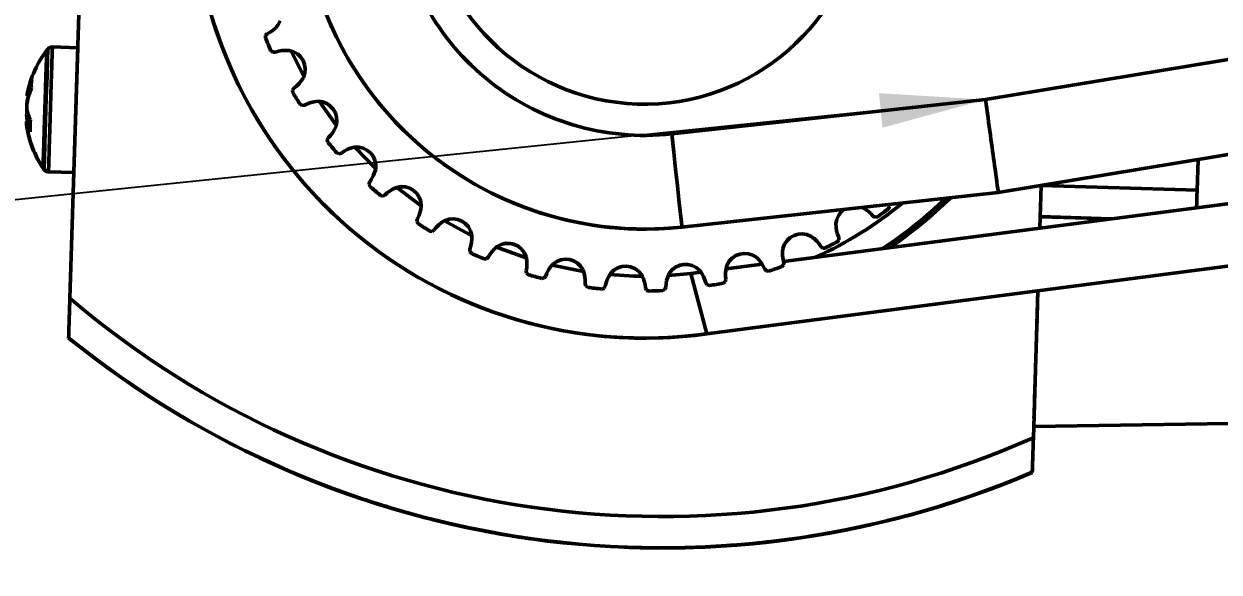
# Model space of a CAD drawing. Header units: millimetres. Extents: x -253 to 12701, y 1223 to 2077.
# Drawn here: x -127.87 to -90.42, y 1941.34 to 1958.52 of the extents above; entities that cross this region are included whole.
import ezdxf

# ---------------------------------------------------------------- set-up
doc = ezdxf.new("R2010")
doc.units = ezdxf.units.MM
doc.layers.add('NET DAM', color=7, linetype='Continuous', lineweight=50)
doc.layers.add('NET MANH', color=10, linetype='Continuous', lineweight=25)
doc.styles.get("Standard").update_dxf_attribs({"font": 'arial.ttf'})
doc.dimstyles.new('ISO-25', dxfattribs={"dimtxt": 2.5, "dimasz": 5, "dimexe": 1.25, "dimexo": 0.625, "dimtad": 2, "dimdec": 0, "dimtxsty": 'Standard', "dimcen": 2.5, "dimadec": 0, "dimazin": 0, "dimtfac": 1, "dimtdec": 0, "dimtmove": 0, "dimatfit": 3, "dimfxl": 1, "dimarcsym": 0})
doc.dimstyles.new('SLDDIMSTYLE0', dxfattribs={"dimtxt": 0.18, "dimasz": 3.302, "dimexe": 0, "dimexo": 0.0625, "dimgap": 0, "dimtad": 0, "dimtih": 1, "dimtoh": 1, "dimdec": 0, "dimrnd": 1e-09, "dimzin": 0, "dimdsep": 46, "dimtxsty": 'Standard', "dimsah": 1, "dimcen": 0.09, "dimadec": 0, "dimazin": 0, "dimtfac": 3.302, "dimtdec": 0, "dimtofl": 0, "dimtmove": 0, "dimatfit": 3, "dimfxl": 1, "dimfrac": 2, "dimtolj": 1, "dimtzin": 0, "dimarcsym": 0})

# ---------------------------------------------------------------- blocks, each defined once
blk = doc.blocks.new('*D139')
at = {"layer": 'Defpoints', "color": 0, "transparency": 16777216}
for p in [(-208.849, 1981.714), (-111.478, 1981.714), (-116.335, 1770.944)]:
    blk.add_point(p, dxfattribs=at)
at = {"layer": 'NET MANH', "color": 0, "lineweight": -2, "transparency": 16777216}
for p, q in [((-112.103, 1981.714), (-210.099, 1981.714)), ((-208.849, 1775.944), (-208.849, 1976.714)), ((-116.96, 1770.944), (-210.099, 1770.944))]:
    blk.add_line(p, q, dxfattribs=at)
at = {"layer": 'NET MANH', "color": 0, "transparency": 16777216}
for points in [[(-209.682, 1976.714), (-208.015, 1976.714), (-208.849, 1981.714)], [(-209.682, 1775.944), (-208.015, 1775.944), (-208.849, 1770.944)]]:
    blk.add_solid(points, dxfattribs=at)
at = {"layer": 'NET MANH', "color": 0, "transparency": 16777216, "insert": (-211.974, 1878.869), "char_height": 2.5, "attachment_point": 5, "rotation": 90}
blk.add_mtext('{\\fTCVN 7284|b0|i0|c0|p34;\\H2x;210}', dxfattribs=at)

msp = doc.modelspace()

# ---------------------------------------------------------------- linework, layer by layer
at = {"layer": 'NET DAM', "color": 7}
for p, q in [((-126.429, 1949.921), (-125.591, 1976.856)), ((-97.737, 1956.144), (-71.279, 1960.512)), ((-120.064, 1958.323), (-120.155, 1958.258)), ((-119.98, 1958.398), (-120.064, 1958.323)), ((-119.903, 1958.484), (-119.98, 1958.398)), ((-119.837, 1958.612), (-119.903, 1958.484)), ((-120.297, 1958.151), (-120.299, 1958.077)), ((-120.299, 1958.077), (-120.299, 1958.076)), ((-120.244, 1958.208), (-120.297, 1958.151)), ((-120.155, 1958.258), (-120.244, 1958.208)), ((-126.185, 1957.769), (-126.977, 1957.794)), ((-120.128, 1957.678), (-120.072, 1957.628)), ((-120.128, 1957.678), (-120.128, 1957.677)), ((-120.072, 1957.628), (-119.995, 1957.627)), ((-120.072, 1957.628), (-120.072, 1957.627)), ((-119.995, 1957.627), (-119.897, 1957.657)), ((-119.995, 1957.627), (-119.995, 1957.627)), ((-119.897, 1957.657), (-119.787, 1957.678)), ((-119.897, 1957.657), (-119.897, 1957.657)), ((-119.787, 1957.678), (-119.675, 1957.688)), ((-119.787, 1957.678), (-119.787, 1957.678)), ((-119.675, 1957.688), (-119.559, 1957.685)), ((-119.675, 1957.688), (-119.675, 1957.687)), ((-119.559, 1957.685), (-119.421, 1957.644)), ((-119.559, 1957.685), (-119.559, 1957.684)), ((-119.499, 1957.665), (-119.097, 1956.88)), ((-119.421, 1957.644), (-119.3, 1957.575)), ((-119.3, 1957.575), (-119.2, 1957.482)), ((-119.3, 1957.575), (-119.3, 1957.573)), ((-119.3, 1957.573), (-119.2, 1957.48)), ((-70.801, 1957.617), (-97.339, 1953.236)), ((-97.339, 1953.232), (-70.801, 1957.614)), ((-119.2, 1957.482), (-119.124, 1957.369)), ((-119.2, 1957.482), (-119.2, 1957.48)), ((-119.2, 1957.48), (-119.124, 1957.367)), ((-119.124, 1957.369), (-119.075, 1957.242)), ((-119.124, 1957.369), (-119.124, 1957.367)), ((-119.124, 1957.367), (-119.075, 1957.24)), ((-119.075, 1957.242), (-119.055, 1957.106)), ((-119.075, 1957.242), (-119.075, 1957.24)), ((-119.075, 1957.24), (-119.055, 1957.105)), ((-119.114, 1956.831), (-119.178, 1956.734)), ((-119.068, 1956.968), (-119.114, 1956.831)), ((-119.055, 1957.106), (-119.068, 1956.968)), ((-104.068, 1951.075), (-57.439, 1957.126)), ((-119.41, 1956.507), (-119.454, 1956.443)), ((-119.454, 1956.443), (-119.445, 1956.369)), ((-119.454, 1956.443), (-119.454, 1956.443)), ((-119.33, 1956.57), (-119.41, 1956.507)), ((-119.249, 1956.648), (-119.33, 1956.57)), ((-119.178, 1956.734), (-119.249, 1956.648)), ((-127.772, 1956.042), (-127.771, 1956.07)), ((-127.712, 1956.263), (-127.766, 1956.267)), ((-119.445, 1956.369), (-119.445, 1956.368)), ((-118.985, 1956.014), (-118.879, 1956.052)), ((-118.879, 1956.052), (-118.77, 1956.077)), ((-118.879, 1956.052), (-118.879, 1956.051)), ((-118.77, 1956.077), (-118.655, 1956.092)), ((-118.77, 1956.077), (-118.77, 1956.077)), ((-118.655, 1956.092), (-118.512, 1956.072)), ((-118.655, 1956.092), (-118.655, 1956.091)), ((-118.612, 1956.084), (-118.082, 1955.345)), ((-118.612, 1956.084), (-118.512, 1956.07)), ((-118.512, 1956.072), (-118.382, 1956.022)), ((-118.512, 1956.072), (-118.512, 1956.07)), ((-118.512, 1956.07), (-118.382, 1956.02)), ((-107.57, 1955.07), (-97.737, 1956.144)), ((-127.783, 1955.683), (-127.785, 1955.646)), ((-119.216, 1956), (-119.153, 1955.959)), ((-119.216, 1956), (-119.216, 1956)), ((-119.153, 1955.959), (-119.077, 1955.97)), ((-119.153, 1955.959), (-119.153, 1955.959)), ((-119.077, 1955.97), (-118.985, 1956.014)), ((-119.077, 1955.97), (-119.077, 1955.969)), ((-118.985, 1956.014), (-118.985, 1956.014)), ((-118.382, 1956.022), (-118.27, 1955.945)), ((-118.382, 1956.022), (-118.382, 1956.02)), ((-118.382, 1956.02), (-118.27, 1955.943)), ((-118.27, 1955.945), (-118.177, 1955.844)), ((-118.27, 1955.945), (-118.27, 1955.943)), ((-118.27, 1955.943), (-118.177, 1955.842)), ((-118.177, 1955.844), (-118.11, 1955.726)), ((-118.177, 1955.844), (-118.177, 1955.842)), ((-118.177, 1955.842), (-118.11, 1955.724)), ((-118.11, 1955.726), (-118.071, 1955.595)), ((-118.11, 1955.726), (-118.11, 1955.724)), ((-118.11, 1955.724), (-118.071, 1955.593)), ((-106.473, 1948.807), (-51.993, 1955.877)), ((-106.472, 1948.806), (-51.993, 1955.875)), ((-127.665, 1955.459), (-127.791, 1955.457)), ((-118.087, 1955.314), (-118.136, 1955.209)), ((-118.062, 1955.456), (-118.087, 1955.314)), ((-118.071, 1955.595), (-118.062, 1955.456)), ((-118.071, 1955.595), (-118.071, 1955.593)), ((-118.071, 1955.593), (-118.062, 1955.456)), ((-118.332, 1954.949), (-118.366, 1954.88)), ((-118.262, 1955.023), (-118.332, 1954.949)), ((-118.194, 1955.113), (-118.262, 1955.023)), ((-118.136, 1955.209), (-118.194, 1955.113)), ((-118.366, 1954.88), (-118.346, 1954.808)), ((-118.366, 1954.88), (-118.366, 1954.879)), ((-118.346, 1954.808), (-118.346, 1954.807)), ((-117.838, 1954.526), (-117.739, 1954.578)), ((-117.739, 1954.578), (-117.635, 1954.62)), ((-117.739, 1954.578), (-117.739, 1954.578)), ((-117.635, 1954.62), (-117.523, 1954.651)), ((-117.635, 1954.62), (-117.635, 1954.619)), ((-117.523, 1954.651), (-117.379, 1954.654)), ((-117.523, 1954.651), (-117.523, 1954.651)), ((-117.499, 1954.65), (-117.379, 1954.652)), ((-117.379, 1954.654), (-117.244, 1954.623)), ((-117.379, 1954.654), (-117.379, 1954.652)), ((-117.379, 1954.652), (-117.243, 1954.621)), ((-117.244, 1954.623), (-117.12, 1954.563)), ((-117.244, 1954.623), (-117.243, 1954.621)), ((-117.243, 1954.621), (-117.12, 1954.561)), ((-117.12, 1954.563), (-117.014, 1954.478)), ((-117.12, 1954.563), (-117.12, 1954.561)), ((-117.12, 1954.561), (-117.014, 1954.476)), ((-118.065, 1954.477), (-117.997, 1954.446)), ((-118.065, 1954.477), (-118.065, 1954.477)), ((-117.997, 1954.446), (-117.923, 1954.468)), ((-117.997, 1954.446), (-117.997, 1954.445)), ((-117.923, 1954.468), (-117.838, 1954.526)), ((-117.923, 1954.468), (-117.923, 1954.467)), ((-117.838, 1954.526), (-117.838, 1954.525)), ((-117.014, 1954.478), (-116.93, 1954.371)), ((-117.014, 1954.478), (-117.014, 1954.476)), ((-117.014, 1954.476), (-116.93, 1954.369)), ((-116.93, 1954.371), (-116.872, 1954.247)), ((-116.93, 1954.371), (-116.93, 1954.369)), ((-116.93, 1954.369), (-116.871, 1954.245)), ((-116.872, 1954.247), (-116.843, 1954.111)), ((-116.872, 1954.247), (-116.871, 1954.245)), ((-116.871, 1954.245), (-116.843, 1954.109)), ((-91.107, 1953.298), (-91.077, 1954.266)), ((-91.077, 1954.266), (-91.107, 1953.304)), ((-127.098, 1953.885), (-126.307, 1953.86)), ((-127.098, 1953.88), (-126.307, 1953.856)), ((-116.879, 1953.856), (-116.922, 1953.752)), ((-116.846, 1953.967), (-116.879, 1953.856)), ((-116.843, 1954.111), (-116.846, 1953.967)), ((-117.034, 1953.57), (-117.057, 1953.496)), ((-117.057, 1953.496), (-117.026, 1953.428)), ((-117.057, 1953.496), (-117.057, 1953.495)), ((-116.975, 1953.654), (-117.034, 1953.57)), ((-117.026, 1953.428), (-117.026, 1953.427)), ((-116.922, 1953.752), (-116.975, 1953.654)), ((-116.189, 1953.396), (-116.047, 1953.419)), ((-116.185, 1953.395), (-116.047, 1953.417)), ((-116.047, 1953.419), (-115.909, 1953.409)), ((-116.047, 1953.419), (-116.047, 1953.417)), ((-116.047, 1953.417), (-115.909, 1953.407)), ((-115.909, 1953.409), (-115.778, 1953.369)), ((-115.909, 1953.409), (-115.909, 1953.407)), ((-96.035, 1952.118), (-95.994, 1953.454)), ((-95.994, 1953.454), (-96.035, 1952.118)), ((-116.699, 1953.143), (-116.627, 1953.122)), ((-116.699, 1953.143), (-116.699, 1953.142)), ((-116.627, 1953.122), (-116.557, 1953.155)), ((-116.627, 1953.122), (-116.627, 1953.121)), ((-116.557, 1953.155), (-116.482, 1953.224)), ((-116.557, 1953.155), (-116.557, 1953.154)), ((-116.482, 1953.224), (-116.392, 1953.291)), ((-116.482, 1953.224), (-116.482, 1953.224)), ((-116.392, 1953.291), (-116.295, 1953.348)), ((-116.392, 1953.291), (-116.392, 1953.291)), ((-116.295, 1953.348), (-116.189, 1953.396)), ((-116.295, 1953.348), (-116.295, 1953.348)), ((-116.189, 1953.396), (-116.189, 1953.395)), ((-115.909, 1953.407), (-115.778, 1953.367)), ((-115.778, 1953.369), (-115.66, 1953.3)), ((-115.778, 1953.369), (-115.778, 1953.367)), ((-115.778, 1953.367), (-115.66, 1953.298)), ((-115.66, 1953.3), (-115.561, 1953.207)), ((-115.66, 1953.3), (-115.66, 1953.298)), ((-115.66, 1953.298), (-115.561, 1953.205)), ((-115.561, 1953.207), (-115.485, 1953.093)), ((-115.561, 1953.207), (-115.561, 1953.205)), ((-115.561, 1953.205), (-115.485, 1953.091)), ((-115.485, 1953.093), (-115.436, 1952.963)), ((-115.485, 1953.093), (-115.485, 1953.091)), ((-115.485, 1953.091), (-115.436, 1952.961)), ((-97.339, 1953.236), (-107.251, 1952.153)), ((-107.251, 1952.152), (-97.339, 1953.235)), ((-97.339, 1953.235), (-97.339, 1953.236)), ((-97.339, 1953.232), (-97.339, 1953.235)), ((-115.434, 1952.705), (-115.461, 1952.596)), ((-115.436, 1952.963), (-115.418, 1952.82)), ((-115.436, 1952.963), (-115.436, 1952.961)), ((-115.436, 1952.961), (-115.418, 1952.819)), ((-115.418, 1952.82), (-115.434, 1952.705)), ((-102.253, 1952.636), (-102.163, 1952.708)), ((-102.253, 1952.634), (-102.16, 1952.708)), ((-101.61, 1952.768), (-101.51, 1952.712)), ((-101.607, 1952.768), (-101.51, 1952.714)), ((-101.51, 1952.714), (-101.418, 1952.649)), ((-101.51, 1952.714), (-101.51, 1952.712)), ((-101.51, 1952.712), (-101.418, 1952.647)), ((-100.775, 1952.731), (-100.738, 1952.796)), ((-100.775, 1952.729), (-100.738, 1952.794)), ((-100.775, 1952.731), (-100.775, 1952.729)), ((-100.738, 1952.796), (-100.753, 1952.862)), ((-100.738, 1952.796), (-100.738, 1952.794)), ((-115.545, 1952.399), (-115.557, 1952.323)), ((-115.557, 1952.323), (-115.516, 1952.26)), ((-115.557, 1952.323), (-115.557, 1952.322)), ((-115.499, 1952.491), (-115.545, 1952.399)), ((-115.461, 1952.596), (-115.499, 1952.491)), ((-114.868, 1952.219), (-114.781, 1952.29)), ((-114.781, 1952.29), (-114.684, 1952.353)), ((-114.781, 1952.29), (-114.781, 1952.289)), ((-114.693, 1952.345), (-114.684, 1952.351)), ((-114.684, 1952.353), (-114.547, 1952.397)), ((-114.684, 1952.351), (-114.547, 1952.395)), ((-114.684, 1952.353), (-114.684, 1952.351)), ((-114.547, 1952.397), (-114.408, 1952.408)), ((-114.547, 1952.395), (-114.408, 1952.406)), ((-114.547, 1952.397), (-114.547, 1952.395)), ((-114.408, 1952.408), (-114.273, 1952.387)), ((-114.408, 1952.408), (-114.408, 1952.406)), ((-114.408, 1952.406), (-114.273, 1952.385)), ((-114.273, 1952.387), (-114.146, 1952.337)), ((-114.273, 1952.387), (-114.273, 1952.385)), ((-114.273, 1952.385), (-114.146, 1952.335)), ((-114.146, 1952.337), (-114.034, 1952.26)), ((-114.146, 1952.337), (-114.146, 1952.335)), ((-114.146, 1952.335), (-114.034, 1952.258)), ((-102.429, 1952.263), (-102.399, 1952.404)), ((-102.429, 1952.261), (-102.399, 1952.402)), ((-102.399, 1952.404), (-102.339, 1952.529)), ((-102.399, 1952.402), (-102.339, 1952.527)), ((-102.399, 1952.404), (-102.399, 1952.402)), ((-102.339, 1952.529), (-102.253, 1952.636)), ((-102.339, 1952.527), (-102.253, 1952.634)), ((-102.339, 1952.529), (-102.339, 1952.527)), ((-102.253, 1952.636), (-102.253, 1952.634)), ((-101.418, 1952.649), (-101.334, 1952.575)), ((-101.418, 1952.649), (-101.418, 1952.647)), ((-101.418, 1952.647), (-101.334, 1952.573)), ((-101.334, 1952.575), (-101.265, 1952.499)), ((-101.334, 1952.575), (-101.334, 1952.573)), ((-101.334, 1952.573), (-101.265, 1952.497)), ((-101.265, 1952.499), (-101.199, 1952.46)), ((-101.265, 1952.499), (-101.265, 1952.497)), ((-101.265, 1952.497), (-101.199, 1952.458)), ((-101.199, 1952.46), (-101.125, 1952.475)), ((-101.199, 1952.458), (-101.125, 1952.473)), ((-101.199, 1952.46), (-101.199, 1952.458)), ((-101.125, 1952.475), (-101.125, 1952.473)), ((-96.024, 1952.473), (-96.035, 1952.118)), ((-96.035, 1952.118), (-96.024, 1952.473)), ((-93.824, 1952.405), (-96.024, 1952.473)), ((-115.516, 1952.26), (-115.516, 1952.259)), ((-115.15, 1952.027), (-115.076, 1952.017)), ((-115.15, 1952.027), (-115.15, 1952.026)), ((-115.076, 1952.017), (-115.011, 1952.06)), ((-115.076, 1952.017), (-115.076, 1952.016)), ((-115.011, 1952.06), (-114.948, 1952.14)), ((-115.011, 1952.06), (-115.011, 1952.059)), ((-114.948, 1952.14), (-114.868, 1952.219)), ((-114.948, 1952.14), (-114.948, 1952.139)), ((-114.868, 1952.219), (-114.868, 1952.219)), ((-114.034, 1952.26), (-113.942, 1952.158)), ((-114.034, 1952.26), (-114.034, 1952.258)), ((-114.034, 1952.258), (-113.942, 1952.156)), ((-113.942, 1952.158), (-113.874, 1952.037)), ((-113.942, 1952.158), (-113.942, 1952.156)), ((-113.942, 1952.156), (-113.874, 1952.035)), ((-113.874, 1952.037), (-113.835, 1951.899)), ((-113.874, 1952.037), (-113.874, 1952.035)), ((-113.874, 1952.035), (-113.835, 1951.897)), ((-107.251, 1952.152), (-107.251, 1952.153)), ((-103.737, 1951.891), (-103.607, 1951.93)), ((-103.737, 1951.889), (-103.607, 1951.928)), ((-103.607, 1951.93), (-103.47, 1951.939)), ((-103.607, 1951.928), (-103.47, 1951.937)), ((-103.607, 1951.93), (-103.607, 1951.928)), ((-103.47, 1951.939), (-103.333, 1951.917)), ((-103.47, 1951.939), (-103.47, 1951.937)), ((-103.47, 1951.937), (-103.333, 1951.915)), ((-103.333, 1951.917), (-103.201, 1951.861)), ((-103.333, 1951.917), (-103.333, 1951.915)), ((-103.333, 1951.915), (-103.201, 1951.859)), ((-102.423, 1952.147), (-102.429, 1952.263)), ((-102.406, 1952.036), (-102.423, 1952.147)), ((-102.376, 1951.928), (-102.406, 1952.036)), ((-102.339, 1951.833), (-102.376, 1951.928)), ((-113.866, 1951.561), (-113.898, 1951.463)), ((-113.844, 1951.671), (-113.866, 1951.561)), ((-113.834, 1951.782), (-113.844, 1951.671)), ((-113.835, 1951.899), (-113.834, 1951.782)), ((-113.126, 1951.469), (-113.039, 1951.546)), ((-113.059, 1951.527), (-113.039, 1951.544)), ((-113.039, 1951.546), (-112.911, 1951.61)), ((-113.039, 1951.544), (-112.911, 1951.608)), ((-113.039, 1951.546), (-113.039, 1951.544)), ((-112.911, 1951.61), (-112.775, 1951.642)), ((-112.911, 1951.608), (-112.775, 1951.64)), ((-112.911, 1951.61), (-112.911, 1951.608)), ((-112.775, 1951.642), (-112.638, 1951.641)), ((-112.775, 1951.642), (-112.775, 1951.64)), ((-112.775, 1951.64), (-112.638, 1951.639)), ((-112.638, 1951.641), (-112.506, 1951.611)), ((-112.638, 1951.641), (-112.638, 1951.639)), ((-112.638, 1951.639), (-112.506, 1951.608)), ((-112.506, 1951.611), (-112.383, 1951.551)), ((-112.506, 1951.611), (-112.506, 1951.608)), ((-112.506, 1951.608), (-112.383, 1951.549)), ((-112.383, 1951.551), (-112.277, 1951.464)), ((-112.383, 1951.551), (-112.383, 1951.549)), ((-112.383, 1951.549), (-112.277, 1951.462)), ((-104.085, 1951.481), (-104.034, 1951.615)), ((-104.085, 1951.479), (-104.034, 1951.613)), ((-104.034, 1951.615), (-103.956, 1951.73)), ((-104.034, 1951.613), (-103.956, 1951.728)), ((-104.034, 1951.615), (-104.034, 1951.613)), ((-103.956, 1951.73), (-103.856, 1951.823)), ((-103.956, 1951.728), (-103.856, 1951.821)), ((-103.956, 1951.73), (-103.956, 1951.728)), ((-103.856, 1951.823), (-103.737, 1951.891)), ((-103.856, 1951.821), (-103.737, 1951.889)), ((-103.856, 1951.823), (-103.856, 1951.821)), ((-103.737, 1951.891), (-103.737, 1951.889)), ((-103.201, 1951.861), (-103.109, 1951.789)), ((-103.201, 1951.861), (-103.201, 1951.859)), ((-103.201, 1951.859), (-103.109, 1951.787)), ((-103.109, 1951.789), (-103.028, 1951.712)), ((-103.109, 1951.789), (-103.109, 1951.787)), ((-103.109, 1951.787), (-103.028, 1951.71)), ((-103.028, 1951.712), (-102.956, 1951.626)), ((-103.028, 1951.712), (-103.028, 1951.71)), ((-103.028, 1951.71), (-102.956, 1951.624)), ((-102.956, 1951.626), (-102.899, 1951.541)), ((-102.956, 1951.626), (-102.956, 1951.624)), ((-102.956, 1951.624), (-102.899, 1951.539)), ((-102.899, 1951.541), (-102.839, 1951.492)), ((-102.899, 1951.541), (-102.899, 1951.539)), ((-102.899, 1951.539), (-102.839, 1951.49)), ((-102.379, 1951.696), (-102.334, 1951.756)), ((-102.379, 1951.694), (-102.334, 1951.754)), ((-102.379, 1951.696), (-102.379, 1951.694)), ((-102.334, 1951.756), (-102.339, 1951.833)), ((-102.334, 1951.756), (-102.334, 1951.754)), ((-113.898, 1951.463), (-113.898, 1951.386)), ((-113.898, 1951.386), (-113.848, 1951.33)), ((-113.898, 1951.386), (-113.898, 1951.386)), ((-113.848, 1951.33), (-113.848, 1951.329)), ((-113.377, 1951.155), (-113.32, 1951.207)), ((-113.32, 1951.207), (-113.269, 1951.296)), ((-113.32, 1951.207), (-113.32, 1951.207)), ((-113.269, 1951.296), (-113.202, 1951.387)), ((-113.269, 1951.296), (-113.269, 1951.296)), ((-113.202, 1951.387), (-113.126, 1951.469)), ((-113.202, 1951.387), (-113.202, 1951.386)), ((-113.126, 1951.469), (-113.126, 1951.469)), ((-112.277, 1951.464), (-112.192, 1951.355)), ((-112.277, 1951.464), (-112.277, 1951.462)), ((-112.277, 1951.462), (-112.192, 1951.353)), ((-112.192, 1951.355), (-112.133, 1951.223)), ((-112.192, 1951.355), (-112.192, 1951.353)), ((-112.192, 1951.353), (-112.133, 1951.221)), ((-112.133, 1951.223), (-112.114, 1951.109)), ((-112.133, 1951.223), (-112.133, 1951.221)), ((-112.133, 1951.221), (-112.127, 1951.188)), ((-105.769, 1951.079), (-105.675, 1951.181)), ((-105.769, 1951.077), (-105.675, 1951.179)), ((-105.675, 1951.181), (-105.562, 1951.258)), ((-105.675, 1951.179), (-105.561, 1951.256)), ((-105.675, 1951.181), (-105.675, 1951.179)), ((-105.562, 1951.258), (-105.434, 1951.307)), ((-105.562, 1951.258), (-105.561, 1951.256)), ((-105.561, 1951.256), (-105.434, 1951.305)), ((-105.434, 1951.307), (-105.299, 1951.327)), ((-105.434, 1951.305), (-105.299, 1951.325)), ((-105.434, 1951.307), (-105.434, 1951.305)), ((-105.299, 1951.327), (-105.163, 1951.316)), ((-105.299, 1951.327), (-105.299, 1951.325)), ((-105.299, 1951.325), (-105.163, 1951.314)), ((-105.163, 1951.316), (-105.031, 1951.273)), ((-105.163, 1951.316), (-105.163, 1951.314)), ((-105.163, 1951.314), (-105.031, 1951.271)), ((-105.031, 1951.273), (-104.908, 1951.198)), ((-105.031, 1951.273), (-105.031, 1951.271)), ((-105.031, 1951.271), (-104.908, 1951.196)), ((-104.908, 1951.198), (-104.828, 1951.113)), ((-104.908, 1951.198), (-104.908, 1951.196)), ((-104.908, 1951.196), (-104.828, 1951.111)), ((-104.096, 1951.365), (-104.085, 1951.481)), ((-104.096, 1951.363), (-104.085, 1951.479)), ((-104.096, 1951.253), (-104.096, 1951.365)), ((-104.096, 1951.365), (-104.096, 1951.363)), ((-104.096, 1951.253), (-104.096, 1951.363)), ((-104.083, 1951.141), (-104.096, 1951.253)), ((-104.085, 1951.481), (-104.085, 1951.479)), ((-102.839, 1951.492), (-102.764, 1951.496)), ((-102.839, 1951.49), (-102.764, 1951.494)), ((-102.839, 1951.492), (-102.839, 1951.49)), ((-102.764, 1951.496), (-102.764, 1951.494)), ((-113.452, 1951.154), (-113.377, 1951.155)), ((-113.452, 1951.154), (-113.452, 1951.154)), ((-113.377, 1951.155), (-113.377, 1951.155)), ((-112.113, 1950.885), (-112.129, 1950.784)), ((-112.114, 1951.109), (-112.107, 1950.997)), ((-112.114, 1951.109), (-112.114, 1951.108)), ((-112.107, 1950.997), (-112.113, 1950.885)), ((-111.482, 1950.712), (-111.43, 1950.811)), ((-111.43, 1950.811), (-111.368, 1950.904)), ((-111.43, 1950.811), (-111.43, 1950.811)), ((-111.368, 1950.904), (-111.293, 1950.993)), ((-111.368, 1950.904), (-111.368, 1950.904)), ((-111.318, 1950.961), (-111.293, 1950.991)), ((-111.293, 1950.993), (-111.175, 1951.076)), ((-111.293, 1950.991), (-111.175, 1951.074)), ((-111.293, 1950.993), (-111.293, 1950.991)), ((-111.175, 1951.076), (-111.046, 1951.127)), ((-111.175, 1951.074), (-111.046, 1951.125)), ((-111.175, 1951.076), (-111.175, 1951.074)), ((-111.046, 1951.127), (-110.911, 1951.147)), ((-111.046, 1951.125), (-110.911, 1951.145)), ((-111.046, 1951.127), (-111.046, 1951.125)), ((-110.911, 1951.147), (-110.775, 1951.137)), ((-110.911, 1951.147), (-110.911, 1951.145)), ((-110.911, 1951.145), (-110.775, 1951.135)), ((-110.775, 1951.137), (-110.645, 1951.096)), ((-110.775, 1951.137), (-110.775, 1951.135)), ((-110.775, 1951.135), (-110.645, 1951.094)), ((-110.645, 1951.096), (-110.527, 1951.026)), ((-110.645, 1951.096), (-110.645, 1951.094)), ((-110.645, 1951.094), (-110.527, 1951.024)), ((-110.527, 1951.026), (-110.426, 1950.93)), ((-110.527, 1951.026), (-110.527, 1951.024)), ((-110.527, 1951.024), (-110.426, 1950.928)), ((-110.426, 1950.93), (-110.348, 1950.809)), ((-110.426, 1950.93), (-110.426, 1950.928)), ((-110.426, 1950.928), (-110.348, 1950.807)), ((-110.348, 1950.809), (-110.313, 1950.699)), ((-110.348, 1950.809), (-110.348, 1950.807)), ((-110.348, 1950.807), (-110.334, 1950.763)), ((-109.484, 1950.707), (-109.38, 1950.807)), ((-109.484, 1950.705), (-109.38, 1950.805)), ((-109.38, 1950.807), (-109.26, 1950.877)), ((-109.38, 1950.805), (-109.26, 1950.875)), ((-109.38, 1950.807), (-109.38, 1950.805)), ((-109.26, 1950.877), (-109.129, 1950.916)), ((-109.26, 1950.875), (-109.129, 1950.914)), ((-109.26, 1950.877), (-109.26, 1950.875)), ((-109.129, 1950.916), (-108.993, 1950.926)), ((-109.129, 1950.914), (-108.993, 1950.924)), ((-109.129, 1950.916), (-109.129, 1950.914)), ((-108.993, 1950.926), (-108.858, 1950.905)), ((-108.993, 1950.926), (-108.993, 1950.924)), ((-108.993, 1950.924), (-108.858, 1950.903)), ((-108.858, 1950.905), (-108.731, 1950.854)), ((-108.858, 1950.905), (-108.858, 1950.903)), ((-108.858, 1950.903), (-108.731, 1950.852)), ((-108.731, 1950.854), (-108.617, 1950.774)), ((-108.731, 1950.854), (-108.731, 1950.852)), ((-108.731, 1950.852), (-108.617, 1950.772)), ((-107.652, 1950.694), (-107.564, 1950.808)), ((-107.652, 1950.692), (-107.564, 1950.806)), ((-107.564, 1950.808), (-107.456, 1950.895)), ((-107.564, 1950.806), (-107.456, 1950.893)), ((-107.564, 1950.808), (-107.564, 1950.806)), ((-107.456, 1950.895), (-107.332, 1950.954)), ((-107.456, 1950.893), (-107.332, 1950.952)), ((-107.456, 1950.895), (-107.456, 1950.893)), ((-107.332, 1950.954), (-107.199, 1950.983)), ((-107.332, 1950.952), (-107.199, 1950.981)), ((-107.332, 1950.954), (-107.332, 1950.952)), ((-107.199, 1950.983), (-107.063, 1950.983)), ((-107.199, 1950.983), (-107.199, 1950.981)), ((-107.199, 1950.981), (-107.063, 1950.981)), ((-107.063, 1950.983), (-106.93, 1950.951)), ((-107.063, 1950.983), (-107.063, 1950.981)), ((-107.063, 1950.981), (-106.93, 1950.949)), ((-106.93, 1950.951), (-106.805, 1950.889)), ((-106.93, 1950.951), (-106.93, 1950.949)), ((-106.93, 1950.949), (-106.805, 1950.887)), ((-106.805, 1950.889), (-106.695, 1950.796)), ((-106.805, 1950.889), (-106.805, 1950.887)), ((-106.805, 1950.887), (-106.695, 1950.794)), ((-106.695, 1950.796), (-106.629, 1950.701)), ((-106.695, 1950.796), (-106.695, 1950.794)), ((-106.695, 1950.794), (-106.657, 1950.739)), ((-105.884, 1950.73), (-105.868, 1950.841)), ((-105.868, 1950.841), (-105.839, 1950.954)), ((-105.868, 1950.841), (-105.868, 1950.84)), ((-105.867, 1950.842), (-104.738, 1950.988)), ((-105.867, 1950.842), (-105.839, 1950.952)), ((-105.839, 1950.954), (-105.769, 1951.079)), ((-105.839, 1950.952), (-105.769, 1951.077)), ((-105.839, 1950.954), (-105.839, 1950.952)), ((-105.769, 1951.079), (-105.769, 1951.077)), ((-104.828, 1951.113), (-104.76, 1951.025)), ((-104.828, 1951.113), (-104.828, 1951.111)), ((-104.828, 1951.111), (-104.76, 1951.023)), ((-104.76, 1951.025), (-104.701, 1950.929)), ((-104.76, 1951.025), (-104.76, 1951.023)), ((-104.76, 1951.023), (-104.739, 1950.988)), ((-104.701, 1950.929), (-104.658, 1950.836)), ((-104.701, 1950.929), (-104.701, 1950.928)), ((-104.658, 1950.836), (-104.605, 1950.779)), ((-104.658, 1950.836), (-104.658, 1950.836)), ((-104.12, 1950.913), (-104.066, 1950.965)), ((-104.12, 1950.913), (-104.12, 1950.912)), ((-104.06, 1951.042), (-104.083, 1951.141)), ((-104.066, 1950.965), (-104.06, 1951.042)), ((-104.066, 1950.965), (-104.066, 1950.964)), ((-104.06, 1951.042), (-104.06, 1951.041)), ((-112.129, 1950.784), (-112.118, 1950.707)), ((-112.129, 1950.784), (-112.129, 1950.783)), ((-112.118, 1950.707), (-112.061, 1950.659)), ((-112.118, 1950.707), (-112.118, 1950.707)), ((-112.061, 1950.659), (-112.061, 1950.659)), ((-111.642, 1950.544), (-111.568, 1950.557)), ((-111.642, 1950.544), (-111.642, 1950.544)), ((-111.568, 1950.557), (-111.52, 1950.617)), ((-111.568, 1950.557), (-111.568, 1950.556)), ((-111.52, 1950.617), (-111.482, 1950.712)), ((-111.52, 1950.617), (-111.52, 1950.616)), ((-111.482, 1950.712), (-111.482, 1950.712)), ((-110.313, 1950.699), (-110.29, 1950.589)), ((-110.313, 1950.699), (-110.313, 1950.698)), ((-110.29, 1950.589), (-110.278, 1950.477)), ((-110.29, 1950.589), (-110.29, 1950.589)), ((-110.278, 1950.477), (-110.28, 1950.375)), ((-109.629, 1950.401), (-109.592, 1950.507)), ((-109.592, 1950.507), (-109.544, 1950.608)), ((-109.592, 1950.507), (-109.592, 1950.506)), ((-109.544, 1950.608), (-109.484, 1950.707)), ((-109.544, 1950.608), (-109.544, 1950.608)), ((-109.511, 1950.661), (-109.484, 1950.705)), ((-109.484, 1950.707), (-109.484, 1950.705)), ((-108.617, 1950.774), (-108.522, 1950.666)), ((-108.617, 1950.774), (-108.617, 1950.772)), ((-108.617, 1950.772), (-108.522, 1950.664)), ((-108.522, 1950.666), (-108.47, 1950.562)), ((-108.522, 1950.666), (-108.522, 1950.664)), ((-108.522, 1950.664), (-108.497, 1950.613)), ((-108.47, 1950.562), (-108.431, 1950.457)), ((-108.47, 1950.562), (-108.47, 1950.562)), ((-108.431, 1950.457), (-108.404, 1950.348)), ((-108.431, 1950.457), (-108.431, 1950.457)), ((-107.75, 1950.369), (-107.73, 1950.479)), ((-107.73, 1950.479), (-107.697, 1950.587)), ((-107.73, 1950.479), (-107.73, 1950.479)), ((-107.697, 1950.587), (-107.652, 1950.694)), ((-107.697, 1950.587), (-107.697, 1950.586)), ((-107.676, 1950.635), (-106.968, 1950.699)), ((-107.676, 1950.635), (-107.652, 1950.692)), ((-107.652, 1950.694), (-107.652, 1950.692)), ((-106.968, 1950.699), (-106.656, 1950.739)), ((-106.968, 1950.699), (-106.473, 1948.807)), ((-106.629, 1950.701), (-106.574, 1950.603)), ((-106.629, 1950.701), (-106.629, 1950.701)), ((-106.574, 1950.603), (-106.531, 1950.5)), ((-106.574, 1950.603), (-106.574, 1950.603)), ((-106.531, 1950.5), (-106.502, 1950.402)), ((-106.531, 1950.5), (-106.531, 1950.499)), ((-105.959, 1950.397), (-105.898, 1950.441)), ((-105.898, 1950.441), (-105.88, 1950.516)), ((-105.898, 1950.441), (-105.898, 1950.44)), ((-105.888, 1950.618), (-105.884, 1950.73)), ((-105.88, 1950.516), (-105.888, 1950.618)), ((-105.884, 1950.73), (-105.884, 1950.73)), ((-105.88, 1950.516), (-105.88, 1950.515)), ((-104.605, 1950.779), (-104.531, 1950.772)), ((-104.605, 1950.779), (-104.605, 1950.779)), ((-104.531, 1950.772), (-104.531, 1950.771)), ((-110.28, 1950.375), (-110.257, 1950.301)), ((-110.28, 1950.375), (-110.28, 1950.375)), ((-110.257, 1950.301), (-110.193, 1950.262)), ((-110.257, 1950.301), (-110.257, 1950.301)), ((-110.193, 1950.262), (-110.193, 1950.262)), ((-109.762, 1950.211), (-109.691, 1950.234)), ((-109.762, 1950.211), (-109.762, 1950.211)), ((-109.691, 1950.234), (-109.652, 1950.301)), ((-109.691, 1950.234), (-109.691, 1950.234)), ((-109.652, 1950.301), (-109.629, 1950.401)), ((-109.652, 1950.301), (-109.652, 1950.3)), ((-109.629, 1950.401), (-109.629, 1950.4)), ((-108.404, 1950.348), (-108.39, 1950.247)), ((-108.404, 1950.348), (-108.404, 1950.348)), ((-108.39, 1950.247), (-108.356, 1950.177)), ((-108.39, 1950.247), (-108.39, 1950.246)), ((-108.356, 1950.177), (-108.287, 1950.148)), ((-108.356, 1950.177), (-108.356, 1950.177)), ((-108.287, 1950.148), (-108.287, 1950.147)), ((-107.854, 1950.162), (-107.787, 1950.195)), ((-107.854, 1950.162), (-107.854, 1950.161)), ((-107.787, 1950.195), (-107.758, 1950.267)), ((-107.787, 1950.195), (-107.787, 1950.195)), ((-107.758, 1950.267), (-107.75, 1950.369)), ((-107.758, 1950.267), (-107.758, 1950.267)), ((-107.75, 1950.369), (-107.75, 1950.369)), ((-106.502, 1950.402), (-106.458, 1950.338)), ((-106.502, 1950.402), (-106.502, 1950.401)), ((-106.458, 1950.338), (-106.386, 1950.319)), ((-106.458, 1950.338), (-106.458, 1950.337)), ((-106.386, 1950.319), (-106.386, 1950.319)), ((-105.959, 1950.397), (-105.959, 1950.397)), ((-96.096, 1950.152), (-96.239, 1945.542)), ((-96.239, 1945.55), (-96.096, 1950.152)), ((-96.134, 1948.929), (-96.096, 1950.152)), ((-96.096, 1950.152), (-96.134, 1948.935)), ((-126.468, 1948.674), (-126.468, 1948.682)), ((-106.473, 1948.807), (-106.472, 1948.806)), ((-96.228, 1945.906), (-45.549, 1946.68)), ((-88.831, 1946.019), (-96.228, 1945.906)), ((-96.22, 1946.17), (-96.22, 1946.165)), ((-96.273, 1944.462), (-96.273, 1944.469))]:
    msp.add_line(p, q, dxfattribs=at)
at = {"layer": 'NET DAM'}
msp.add_line((-126.185, 1957.769), (-126.307, 1953.86), dxfattribs=at)
at = {"layer": 'NET DAM', "color": 8}
for p, q in [((-127.098, 1953.88), (-127.098, 1953.885)), ((-91.107, 1953.304), (-95.985, 1953.455)), ((-96.024, 1952.478), (-93.793, 1952.409))]:
    msp.add_line(p, q, dxfattribs=at)
at = {"layer": 'NET DAM', "color": 8, "flags": 128}
for points in [[(-127.236, 1953.959), (-127.235, 1953.992), (-127.227, 1954.267), (-127.211, 1954.783), (-127.19, 1955.46), (-127.167, 1956.195), (-127.146, 1956.877), (-127.129, 1957.402), (-127.12, 1957.689), (-127.119, 1957.728)], [(-127.098, 1953.885), (-127.098, 1953.904), (-127.091, 1954.134), (-127.076, 1954.595), (-127.057, 1955.223), (-127.034, 1955.935), (-127.013, 1956.634), (-126.994, 1957.225), (-126.982, 1957.63), (-126.977, 1957.792), (-126.977, 1957.794)]]:
    msp.add_lwpolyline(points, dxfattribs=at)
at = {"layer": 'NET DAM', "color": 7, "flags": 128}
for points in [[(-127.779, 1955.845), (-127.778, 1955.87), (-127.777, 1955.895), (-127.776, 1955.92), (-127.776, 1955.945), (-127.775, 1955.969), (-127.774, 1955.993), (-127.773, 1956.017), (-127.773, 1956.04)], [(-127.764, 1956.304), (-127.764, 1956.304), (-127.764, 1956.303), (-127.764, 1956.301), (-127.765, 1956.297), (-127.765, 1956.291), (-127.765, 1956.285), (-127.765, 1956.277), (-127.766, 1956.267)], [(-127.779, 1955.845), (-127.779, 1955.829), (-127.78, 1955.804), (-127.781, 1955.78), (-127.781, 1955.755), (-127.782, 1955.731), (-127.783, 1955.708), (-127.784, 1955.684)], [(-127.792, 1955.42), (-127.792, 1955.42), (-127.792, 1955.421), (-127.792, 1955.424), (-127.792, 1955.428), (-127.791, 1955.433), (-127.791, 1955.44), (-127.791, 1955.448), (-127.791, 1955.457)], [(-107.57, 1955.07), (-107.508, 1954.501), (-107.448, 1953.954), (-107.393, 1953.45), (-107.345, 1953.008), (-107.305, 1952.645), (-107.275, 1952.375), (-107.257, 1952.209), (-107.251, 1952.153)], [(-117.499, 1954.65), (-116.851, 1953.984), (-116.846, 1953.979)], [(-116.185, 1953.395), (-115.467, 1952.847), (-115.419, 1952.814)], [(-91.124, 1952.755), (-91.124, 1952.761), (-91.119, 1952.93), (-91.113, 1953.113), (-91.107, 1953.304)], [(-91.107, 1953.298), (-91.113, 1953.107), (-91.119, 1952.924), (-91.124, 1952.755), (-91.124, 1952.755)], [(-114.693, 1952.345), (-113.931, 1951.925), (-113.835, 1951.877)], [(-113.059, 1951.527), (-112.277, 1951.237), (-112.127, 1951.188)], [(-111.318, 1950.961), (-110.54, 1950.798), (-110.334, 1950.763)], [(-109.511, 1950.661), (-108.757, 1950.617), (-108.497, 1950.613)]]:
    msp.add_lwpolyline(points, dxfattribs=at)
at = {"layer": 'NET DAM', "color": 7}
for centre, radius, start, end in [((-108.419, 1962.843), 14.17, 160.3288, 277.8946), ((-108.419, 1962.845), 10.756, 155.4213, 276.2322), ((-108.419, 1962.842), 14.17, 180.876, 277.8946), ((-108.419, 1962.844), 10.756, 180.876, 276.2322), ((-108.419, 1962.846), 6.844, 184.972, 356.7799), ((-108.419, 1962.846), 7.822, 184.4593, 276.2322), ((-108.479, 1962.921), 12.775, 202.2861, 204.2332), ((-124.682, 1955.766), 3.129, 141.1581, 170.0879), ((-125.605, 1955.651), 2.202, 157.0462, 169.8307), ((-125.597, 1955.915), 2.202, 157.0462, 169.8307), ((-126.541, 1956.608), 1.097, 171.2998, 185.1339), ((-125.407, 1955.666), 2.399, 166.0257, 170.3075), ((-108.479, 1962.921), 12.775, 210.8576, 212.8046), ((-125.626, 1955.933), 2.172, 186.5635, 192.3338), ((-126.657, 1956.057), 1.141, 190.6775, 208.122), ((-124.682, 1955.766), 3.129, 186.348, 215.2778), ((-126.669, 1955.669), 1.141, 190.6775, 208.122), ((-124.682, 1955.762), 3.129, 187.0295, 215.2778), ((-125.399, 1955.902), 2.399, 186.1292, 190.411), ((-125.317, 1955.252), 2.361, 173.5065, 182.9304), ((-108.479, 1962.921), 12.775, 219.429, 221.376), ((-108.479, 1962.921), 12.775, 228.0004, 229.9475), ((-108.479, 1962.919), 13.689, 303.3059, 313.8954), ((-108.479, 1962.919), 13.689, 303.3064, 313.8958), ((-108.419, 1962.841), 13.689, 304.1057, 314.465), ((-108.419, 1962.841), 13.689, 304.1062, 314.4654), ((-108.479, 1962.921), 12.775, 305.1433, 307.0903), ((-108.479, 1962.919), 12.775, 305.1433, 307.0903), ((-108.479, 1962.921), 12.775, 236.5719, 238.5189), ((25.062, 1737.174), 221.085, 103.56492, 121.90724), ((-108.479, 1962.921), 12.775, 296.5719, 298.5189), ((-108.479, 1962.919), 12.775, 296.5719, 298.5189), ((-108.479, 1962.921), 12.775, 245.1433, 247.0903), ((-108.479, 1962.921), 12.775, 288.0004, 289.9475), ((-108.479, 1962.921), 12.775, 253.7147, 255.6618), ((-108.479, 1962.921), 12.775, 262.2861, 264.2332), ((-108.479, 1962.921), 12.775, 270.8576, 272.8046), ((-108.479, 1962.921), 12.775, 279.429, 281.376), ((-107.865, 1971.702), 28.619, 229.5592, 293.9675), ((-107.865, 1971.702), 29.597, 231.0579, 293.058), ((-107.865, 1971.694), 29.597, 231.0579, 293.058)]:
    msp.add_arc(centre, radius, start, end, dxfattribs=at)
at = {"layer": 'NET DAM', "color": 8}
msp.add_arc((-108.479, 1962.919), 12.907, 294.8405, 309.1333, dxfattribs=at)
at = {"layer": 'NET DAM', "color": 7}
msp.add_ellipse((-97.737, 1956.143), major_axis=(-0.398, 2.907), ratio=0.000033, start_param=3.141248, end_param=4.712662, dxfattribs=at)
for points, knots in [([(-127.135, 1957.705), (-127.136, 1957.704), (-127.142, 1957.694), (-127.149, 1957.676), (-127.155, 1957.654), (-127.157, 1957.638), (-127.158, 1957.629), (-127.158, 1957.626), (-127.158, 1957.625), (-127.158, 1957.625), (-127.158, 1957.624), (-127.158, 1957.624), (-127.158, 1957.623), (-127.158, 1957.617), (-127.161, 1957.522), (-127.172, 1957.175), (-127.188, 1956.651), (-127.208, 1956.022), (-127.228, 1955.369), (-127.247, 1954.779), (-127.261, 1954.327), (-127.267, 1954.113), (-127.269, 1954.07), (-127.269, 1954.066), (-127.269, 1954.066), (-127.269, 1954.065), (-127.269, 1954.065), (-127.269, 1954.064), (-127.269, 1954.063), (-127.269, 1954.053), (-127.267, 1954.029), (-127.256, 1953.988), (-127.228, 1953.942), (-127.18, 1953.904), (-127.133, 1953.885), (-127.104, 1953.887), (-127.096, 1953.887)], [0, 0, 0, 0, 0.000669, 0.005767, 0.009691, 0.012364, 0.01381, 0.014089, 0.014249, 0.0144, 0.01463, 0.015111, 0.016642, 0.027246, 0.129928, 0.238111, 0.346334, 0.454558, 0.562781, 0.671004, 0.779227, 0.887451, 0.941787, 0.948564, 0.95212, 0.952791, 0.953129, 0.953316, 0.953496, 0.953892, 0.958697, 0.965221, 0.9754, 0.985465, 0.99602, 1, 1, 1, 1]), ([(-126.982, 1957.792), (-127.001, 1957.791), (-127.037, 1957.789), (-127.083, 1957.764), (-127.115, 1957.736), (-127.129, 1957.714), (-127.135, 1957.705)], [0, 0, 0, 0, 0.302846, 0.586753, 0.822422, 1, 1, 1, 1]), ([(-126.429, 1949.921), (-126.435, 1949.754), (-126.446, 1949.462), (-126.454, 1949.124), (-126.461, 1948.911), (-126.465, 1948.78), (-126.468, 1948.697), (-126.468, 1948.687), (-126.468, 1948.682)], [0, 0, 0, 0, 0.284743, 0.501538, 0.638375, 0.765725, 0.885481, 1, 1, 1, 1]), ([(-96.22, 1946.165), (-96.209, 1946.512), (-96.194, 1947.023), (-96.162, 1948.035), (-96.144, 1948.621), (-96.134, 1948.929)], [0, 0, 0, 0, 0.502719, 0.738998, 1, 1, 1, 1]), ([(-96.273, 1944.469), (-96.273, 1944.473), (-96.273, 1944.482), (-96.27, 1944.548), (-96.267, 1944.654), (-96.262, 1944.831), (-96.25, 1945.127), (-96.243, 1945.397), (-96.239, 1945.55)], [0, 0, 0, 0, 0.118898, 0.24121, 0.367832, 0.499542, 0.71715, 1, 1, 1, 1]), ([(-96.239, 1945.542), (-96.243, 1945.389), (-96.25, 1945.119), (-96.262, 1944.823), (-96.267, 1944.646), (-96.27, 1944.54), (-96.272, 1944.474), (-96.273, 1944.466), (-96.273, 1944.462)], [0, 0, 0, 0, 0.282814, 0.500458, 0.632152, 0.758769, 0.881087, 1, 1, 1, 1]), ([(-115.877, 1943.206), (-115.503, 1943.105), (-114.747, 1942.902), (-113.701, 1942.677), (-112.833, 1942.517), (-112.227, 1942.422), (-111.949, 1942.383), (-112.017, 1942.392), (-112.426, 1942.451), (-113.14, 1942.569), (-114.089, 1942.754), (-115.18, 1943.009), (-116.319, 1943.324), (-117.409, 1943.673), (-118.372, 1944.022), (-119.13, 1944.324), (-119.647, 1944.545), (-119.714, 1944.575), (-119.747, 1944.59)], [0, 0, 0, 0, 0.062183, 0.125644, 0.186994, 0.25002, 0.31302, 0.37442, 0.437889, 0.499817, 0.562145, 0.62559, 0.686922, 0.750122, 0.813286, 0.874652, 0.938018, 1, 1, 1, 1]), ([(-119.747, 1944.59), (-119.733, 1944.583), (-119.703, 1944.57), (-119.386, 1944.433), (-118.66, 1944.132), (-117.386, 1943.656), (-116.38, 1943.356), (-115.877, 1943.206)], [0, 0, 0, 0, 0.12475, 0.250387, 0.499539, 0.750093, 1, 1, 1, 1]), ([(-105.147, 1942.226), (-104.765, 1942.266), (-103.993, 1942.346), (-102.945, 1942.508), (-102.078, 1942.668), (-101.469, 1942.798), (-101.179, 1942.865), (-101.233, 1942.852), (-101.625, 1942.763), (-102.32, 1942.619), (-103.252, 1942.454), (-104.341, 1942.302), (-105.506, 1942.185), (-106.644, 1942.117), (-107.653, 1942.095), (-108.44, 1942.102), (-108.963, 1942.119), (-109.03, 1942.122), (-109.063, 1942.124)], [0, 0, 0, 0, 0.062135, 0.125655, 0.187064, 0.250072, 0.31307, 0.374358, 0.437754, 0.499924, 0.562086, 0.625597, 0.686981, 0.749977, 0.813043, 0.874385, 0.937846, 1, 1, 1, 1]), ([(-109.063, 1942.124), (-109.004, 1942.121), (-108.886, 1942.116), (-107.98, 1942.095), (-106.683, 1942.109), (-105.659, 1942.187), (-105.147, 1942.226)], [0, 0, 0, 0, 0.250038, 0.500022, 0.750006, 1, 1, 1, 1])]:
    msp.add_open_spline(points, degree=3, knots=knots, dxfattribs=at)

# ---------------------------------------------------------------- dimensions: what is measured, and where the dimension line sits
at = {"layer": 'NET MANH'}
dim = msp.add_linear_dim(base=(-208.849, 1981.714), p1=(-116.335, 1770.944), p2=(-111.478, 1981.714), angle=90, text='{\\fTCVN 7284|b0|i0|c0|p34;\\H2x;210}', dimstyle='ISO-25', dxfattribs=at)
dim.commit()
dim.dimension.update_dxf_attribs({"geometry": '*D139', "text_midpoint": (-208.849, 1878.869), "dimtype": 160})

# ---------------------------------------------------------------- leaders
msp.add_leader([(-97.737, 1956.144), (-186.231, 1947.002)], dimstyle='SLDDIMSTYLE0', dxfattribs=at)

doc.saveas('drawing.dxf')
